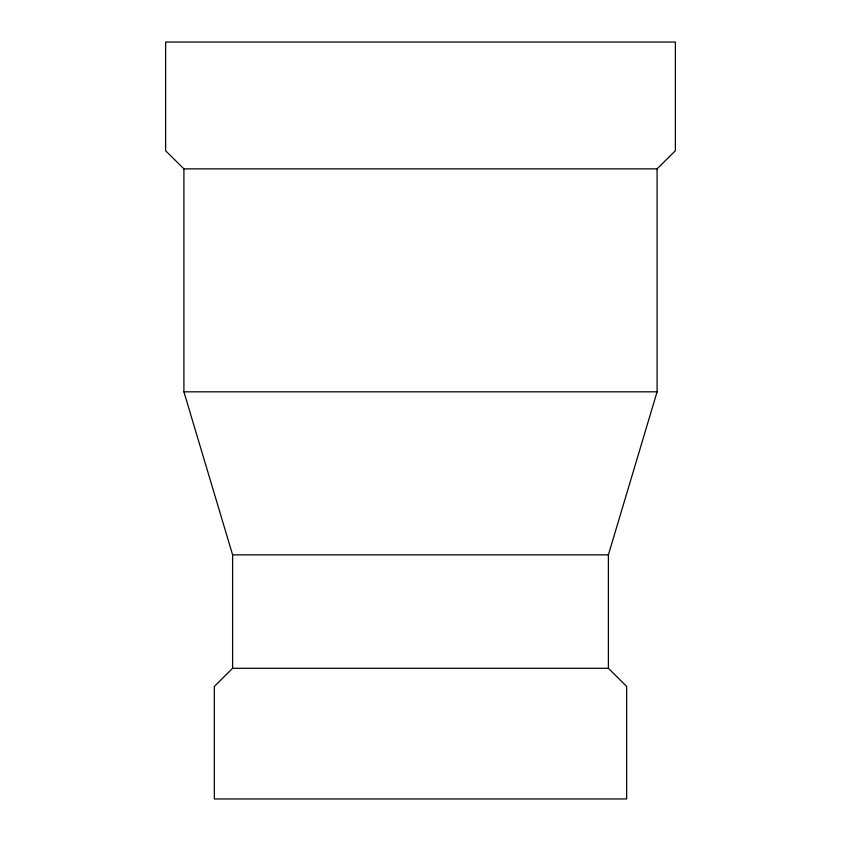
<?xml version="1.0" encoding="UTF-8"?>
<svg xmlns="http://www.w3.org/2000/svg" width="841" height="841" viewBox="0 0 841 841"><rect width="100%" height="100%" fill="white"/><g stroke="black" fill="none" stroke-linecap="round" stroke-linejoin="round"><path stroke-width="1.26" d="M608.39 668.29L232.61 668.29L214.339 686.403L214.339 798.95L626.661 798.95L626.661 686.403L608.39 668.29L608.39 554.86L657.094 391.822L657.094 168.862L675.376 150.749L675.376 42.05L165.624 42.05L165.624 150.749L183.906 168.862L657.094 168.862M183.906 168.862L183.906 391.822L657.094 391.822M183.906 391.822L232.61 554.86L608.39 554.86M232.61 554.86L232.61 668.29"/></g></svg>
